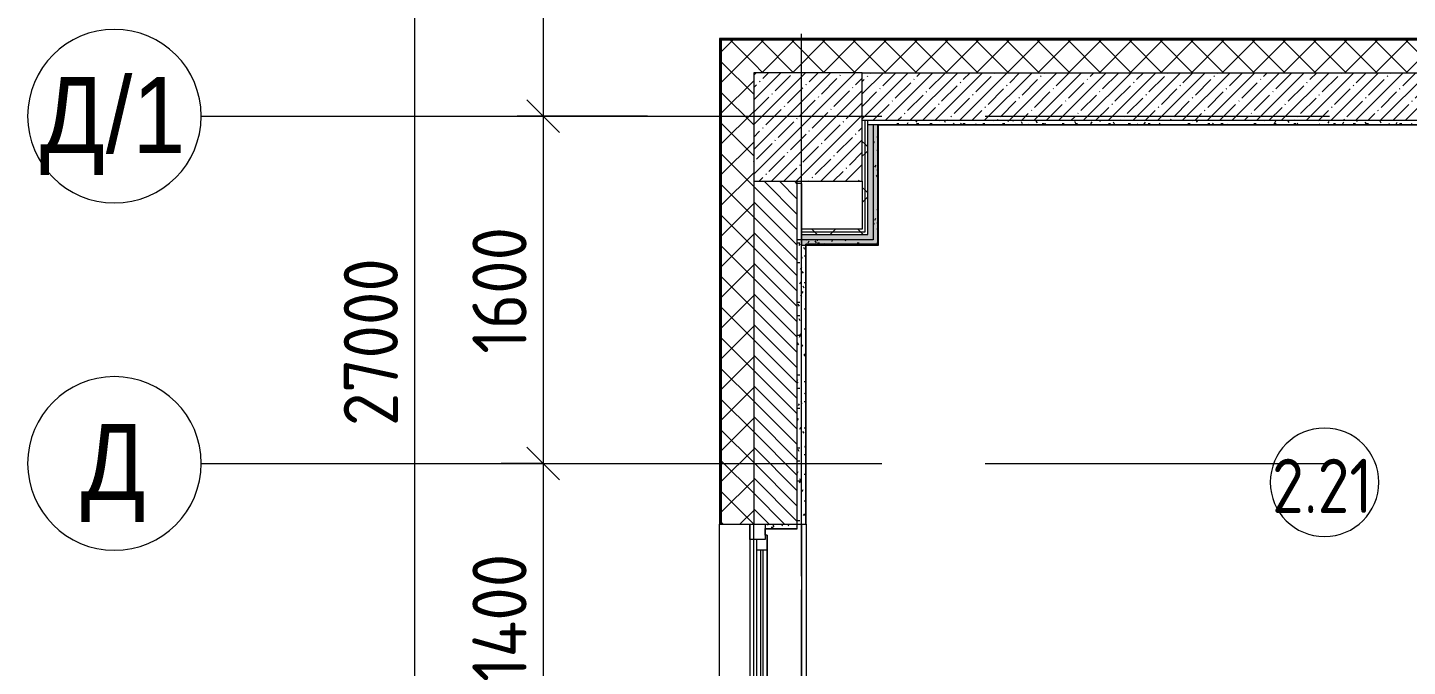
# Model space of a CAD drawing. Header units: millimetres. Extents: x -3456 to 185767, y -8553 to 29000.
# Drawn here: x -3456 to 2901, y 12465 to 15408 of the extents above; entities that cross this region are included whole.
import ezdxf

# ---------------------------------------------------------------- set-up
doc = ezdxf.new("R2010")
doc.units = ezdxf.units.MM
doc.linetypes.add('Осевая', pattern=[3175, 635, -476.25, 1587.5, -476.25])
for name, color, linetype, lineweight in [('A-ANNO-DIMS', 7, 'Continuous', 9), ('A-ANNO-DIMS-100', 7, 'Continuous', 9), ('A-AREA-IDEN', 7, 'Continuous', 9), ('A-GLAZ', 7, 'Continuous', 9), ('A-GLAZ-1', 7, 'Continuous', 13), ('A-WALL', 7, 'Continuous', 9), ('I-WALL', 7, 'Continuous', 9), ('S-COLS', 7, 'Continuous', 9), ('Оси', 7, 'Continuous', 9), ('Оси-1', 7, 'Continuous', 20), ('Оси-2', 7, 'Осевая', 9)]:
    doc.layers.add(name, color=color, linetype=linetype, lineweight=lineweight)
doc.layers.add('A-WALL-1', color=7, linetype='Continuous', lineweight=9, true_color=0x3c3c3c)
doc.layers.add('A-WALL-FNSH-1', color=7, linetype='Continuous', lineweight=9, true_color=0x3c3c3c)
doc.styles.add('Arial', font='arial.ttf', dxfattribs={"width": 0.9, "height": 350})
doc.styles.add('GOST Common_1', font='GOST_Common.ttf', dxfattribs={"width": 0.9, "height": 250})
doc.styles.add('ISOCPEUR', font='isocpeur.ttf', dxfattribs={"width": 0.9, "height": 250})
doc.dimstyles.new('ISO-2_5_0_9К_БОЛЬШОЙ', dxfattribs={"dimscale": 304.8, "dimtxt": 248.995294, "dimasz": 0.492126, "dimexe": 0.393701, "dimexo": 0.984252, "dimgap": 0, "dimtad": 1, "dimdec": 0, "dimrnd": 10, "dimzin": 0, "dimdsep": 46, "dimtxsty": 'ISOCPEUR', "dimblk1": 'OBLIQUE', "dimblk2": 'OBLIQUE', "dimsah": 1, "dimcen": 0.09, "dimdle": 0.393701, "dimazin": 0, "dimtfac": 1, "dimtdec": 4, "dimtix": 1, "dimtmove": 0, "dimatfit": 3, "dimfxl": 1, "dimtvp": 1, "dimtolj": 1, "dimtzin": 0, "dimarcsym": 2})
doc.dimstyles.new('ISO-2_5_0_9К_БОЛЬШОЙ_1', dxfattribs={"dimscale": 304.8, "dimtxt": 248.995294, "dimasz": 0.492126, "dimexe": 0.393701, "dimexo": 0.984252, "dimgap": 0, "dimtad": 1, "dimdec": 0, "dimrnd": 10, "dimzin": 0, "dimdsep": 46, "dimtxsty": 'ISOCPEUR', "dimblk1": 'OBLIQUE', "dimblk2": 'OBLIQUE', "dimsah": 1, "dimcen": 0.09, "dimdle": 0.393701, "dimazin": 0, "dimtfac": 1, "dimtdec": 4, "dimtix": 1, "dimtmove": 2, "dimatfit": 3, "dimfxl": 1, "dimtvp": 1, "dimtolj": 1, "dimtzin": 0, "dimarcsym": 2})
pattern_1 = [(45, (0, 0), (-70.7107, 70.7107), []), (135, (0, 0), (-70.7107, -70.7107), [])]
pattern_2 = [(0, (0, 0), (121.92, 30.48), [10.058, -81.382, 10.058, -81.382, -487.68]), (0, (0, 0), (121.92, 30.48), [-182.88, 10.058, -172.822, 10.058, -81.382, -213.36]), (0, (0, 0), (121.92, 30.48), [-457.2, 10.058, -50.902, 10.058, -142.342]), (120, (45.72, 15.24), (-87.356454, 90.34582), [10.058, -81.382, 10.058, -81.382, -487.68]), (120, (45.72, 15.24), (-87.356454, 90.34582), [-182.88, 10.058, -172.822, 10.058, -81.382, -213.36]), (120, (45.72, 15.24), (-87.356454, 90.34582), [-457.2, 10.058, -50.902, 10.058, -142.342]), (240, (60.96, 76.2), (-34.563546, -120.82582), [10.058, -81.382, 10.058, -81.382, -487.68]), (240, (60.96, 76.2), (-34.563546, -120.82582), [-182.88, 10.058, -172.822, 10.058, -81.382, -213.36]), (240, (60.96, 76.2), (-34.563546, -120.82582), [-457.2, 10.058, -50.902, 10.058, -142.342])]
pattern_3 = [(45, (0, 0), (-106.066, 106.066), []), (135, (0, 0), (-106.066, -106.066), [])]

# ---------------------------------------------------------------- blocks, each defined once
blk = doc.blocks.new('BSC_Колонна _Прямоугольная - 500х500-V23-План заполнения и маркировки дверных проемов 2 этажа в осях 1-12')
at = {"layer": 'S-COLS'}
h = blk.add_hatch(dxfattribs=at)
h.set_pattern_fill('FP_35', color=256, style=0, pattern_type=2)
h.set_pattern_definition([(45, (-140, -14950), (-57.02463, 57.02463), []), (45, (-82.975, -14950), (-57.02463, 57.02463), [100.806, -20.161, 3.353, -16.808])])
h.paths.add_polyline_path([(-250, -250), (250, -250), (250, 250), (-250, 250), (-250, -113.8)])
for p, q in [((250, 250), (-250, 250)), ((-250, 250), (-250, -250)), ((250, -250), (250, 250)), ((-250, -250), (250, -250))]:
    blk.add_line(p, q, dxfattribs=at)
blk = doc.blocks.new('120_Окно_СКБ_1Ст - 120_Окно_СКБ_1Ст_1600х2500_h_ 2-22959204-План заполнения и маркировки дверных проемов 2 этажа в осях 1-12')
at = {"layer": 'A-GLAZ'}
for p, q in [((800, -57), (-800, -57)), ((-780, -127), (-750, -127)), ((-680, -107), (680, -107)), ((680, -117), (-680, -117)), ((750, -127), (780, -127))]:
    blk.add_line(p, q, dxfattribs=at)
at = {"layer": 'A-GLAZ-1'}
for p, q in [((-800, -127), (-800, -57)), ((-800, -57), (-730, -57)), ((-730, -57), (-730, -127)), ((730, -127), (730, -57)), ((730, -57), (800, -57)), ((800, -57), (800, -127)), ((-730, -127), (-800, -127)), ((-730, -127), (-750, -127)), ((-750, -127), (-750, -137)), ((730, -87), (-730, -87)), ((-730, -87), (-730, -127)), ((-680, -137), (-680, -87)), ((680, -137), (680, -87)), ((730, -127), (730, -87)), ((800, -127), (730, -127)), ((750, -127), (730, -127)), ((750, -137), (750, -127)), ((-750, -137), (750, -137)), ((750, -137), (-750, -137))]:
    blk.add_line(p, q, dxfattribs=at)
blk = doc.blocks.new('Ось сетки - D8-29747960-План заполнения и маркировки дверных проемов 2 этажа в осях 1-12')
at = {"layer": 'Оси-1'}
for start, end in [(360, 180), (180, 360)]:
    blk.add_arc((0, 0), 4, start, end, dxfattribs=at)
blk = doc.blocks.new('DIMBLOCK16-План заполнения и маркировки дверных проемов 2 этажа в осях 1-12')
at = {"layer": 'A-ANNO-DIMS-100', "lineweight": 20}
for p, q in [((-1079.9, 17000), (-1154.9, 17075)), ((-1079.9, 17000), (-1004.9, 16925)), ((-1079.9, 15000), (-1154.9, 15075)), ((-1079.9, 15000), (-1004.9, 14925))]:
    blk.add_line(p, q, dxfattribs=at)
at = {"layer": 'A-ANNO-DIMS-100'}
for p, q in [((-1273.8, 17000), (-959.9, 17000)), ((-1079.9, 17000), (-1273.8, 17000)), ((-1079.9, 17000), (-1079.9, 15000)), ((-600, 15000), (-1199.9, 15000)), ((-1079.9, 15000), (-600, 15000))]:
    blk.add_line(p, q, dxfattribs=at)
at = {"layer": 'A-ANNO-DIMS-100', "color": 0, "insert": (-1406.5, 15684), "char_height": 250, "width": 758.478, "attachment_point": 1, "rotation": 90, "line_spacing_factor": 1.149209, "style": 'ISOCPEUR'}
blk.add_mtext('2000', dxfattribs=at)
blk = doc.blocks.new('_Oblique')
at = {"color": 0, "linetype": 'ByBlock', "lineweight": -2}
blk.add_line((-0.5, -0.5), (0.5, 0.5), dxfattribs=at)
blk = doc.blocks.new('DIMBLOCK17-План заполнения и маркировки дверных проемов 2 этажа в осях 1-12')
at = {"layer": 'A-ANNO-DIMS-100', "lineweight": 20}
for p, q in [((-1079.9, 15000), (-1154.9, 15075)), ((-1079.9, 15000), (-1004.9, 14925)), ((-1079.9, 13400), (-1154.9, 13475)), ((-1079.9, 13400), (-1004.9, 13325))]:
    blk.add_line(p, q, dxfattribs=at)
at = {"layer": 'A-ANNO-DIMS-100'}
for p, q in [((-600, 15000), (-1199.9, 15000)), ((-1079.9, 15000), (-1079.9, 13400)), ((-1079.9, 15000), (-600, 15000)), ((-1273.8, 13400), (-959.9, 13400)), ((-1079.9, 13400), (-1273.8, 13400))]:
    blk.add_line(p, q, dxfattribs=at)
at = {"layer": 'A-ANNO-DIMS-100', "color": 0, "insert": (-1406.5, 13905.5), "char_height": 250, "width": 706.764, "attachment_point": 1, "rotation": 90, "line_spacing_factor": 1.149209, "style": 'ISOCPEUR'}
blk.add_mtext('1600', dxfattribs=at)
blk = doc.blocks.new('DIMBLOCK18-План заполнения и маркировки дверных проемов 2 этажа в осях 1-12')
at = {"layer": 'A-ANNO-DIMS-100', "lineweight": 20}
for p, q in [((-1079.9, 13400), (-1154.9, 13475)), ((-1079.9, 13400), (-1004.9, 13325)), ((-1079.9, 12000), (-1154.9, 12075)), ((-1079.9, 12000), (-1004.9, 11925))]:
    blk.add_line(p, q, dxfattribs=at)
at = {"layer": 'A-ANNO-DIMS-100'}
for p, q in [((-1273.8, 13400), (-959.9, 13400)), ((-1079.9, 13400), (-1273.8, 13400)), ((-1079.9, 13400), (-1079.9, 12000)), ((-519.3, 12000), (-1199.9, 12000)), ((-1079.9, 12000), (-519.3, 12000))]:
    blk.add_line(p, q, dxfattribs=at)
at = {"layer": 'A-ANNO-DIMS-100', "color": 0, "insert": (-1406.5, 12393.5), "char_height": 250, "width": 735.494, "attachment_point": 1, "rotation": 90, "line_spacing_factor": 1.149209, "style": 'ISOCPEUR'}
blk.add_mtext('1400', dxfattribs=at)
blk = doc.blocks.new('DIMBLOCK24-План заполнения и маркировки дверных проемов 2 этажа в осях 1-12')
at = {"layer": 'A-ANNO-DIMS-100'}
for p, q in [((-1672.8, 27120), (-1672.8, -120)), ((-1866.7, 27000), (-1552.8, 27000)), ((-1672.8, 27000), (-1866.7, 27000)), ((-1866.7, 0), (-1552.8, 0)), ((-1672.8, 0), (-1866.7, 0))]:
    blk.add_line(p, q, dxfattribs=at)
at = {"layer": 'A-ANNO-DIMS-100', "lineweight": 20}
for p, q in [((-1672.8, 27000), (-1747.8, 27075)), ((-1672.8, 27000), (-1597.8, 26925)), ((-1672.8, 0), (-1747.8, 75)), ((-1672.8, 0), (-1597.8, -75))]:
    blk.add_line(p, q, dxfattribs=at)
at = {"layer": 'A-ANNO-DIMS-100', "color": 0, "insert": (-1999.4, 13572), "char_height": 250, "width": 948.097, "attachment_point": 1, "rotation": 90, "line_spacing_factor": 1.149209, "style": 'ISOCPEUR'}
blk.add_mtext('27000', dxfattribs=at)
blk = doc.blocks.new('Марка_Помещения - Номер-25198446-План заполнения и маркировки дверных проемов 2 этажа в осях 1-12')
at = {"layer": 'A-AREA-IDEN'}
for start, end in [(360, 180), (180, 360)]:
    blk.add_arc((0, 0), 2.5, start, end, dxfattribs=at)

msp = doc.modelspace()

# ---------------------------------------------------------------- hatches: boundary and pattern name
at = {"layer": 'A-WALL'}
h = msp.add_hatch(dxfattribs=at)
h.set_pattern_fill('FP_14', color=256, style=0, pattern_type=2)
h.set_pattern_definition(pattern_1)
h.paths.add_polyline_path([(-110, -100), (-110, 5220), (-260, 5220), (-260, -100)])
h.paths.add_polyline_path([(-260, 7320), (-110, 7320), (-110, 8520), (-260, 8520), (-260, 7511.3)])
h.paths.add_polyline_path([(-260, 10620), (-110, 10620), (-110, 11520), (-260, 11520), (-260, 10650.5)])
h.paths.add_polyline_path([(-110, 13120), (-110, 15350), (-260, 15350), (-260, 13120)])
h = msp.add_hatch(dxfattribs=at)
h.set_pattern_fill('FP_14', color=256, style=0, pattern_type=2)
h.set_pattern_definition(pattern_1)
h.paths.add_polyline_path([(2851.9, 15200), (4052, 15200), (4052, 15350), (-110, 15350), (-110, 15200), (1513.1, 15200)])
h = msp.add_hatch(dxfattribs=at)
h.set_pattern_fill('FP_18', color=256, style=0, pattern_type=2)
h.set_pattern_definition([(135, (0, 0), (-35.35534, -35.35534), [])])
h.paths.add_polyline_path([(90, 7900), (90, 8520), (-110, 8520), (-110, 7900)])
h.paths.add_polyline_path([(-110, 10620), (90, 10620), (90, 10900), (-110, 10900), (-110, 10650.5)])
h.paths.add_polyline_path([(-52.9, 11400), (90, 11400), (90, 11520), (-110, 11520), (-110, 11400)])
h.paths.add_polyline_path([(90, 13120), (90, 14700), (-110, 14700), (-110, 13120)])
at = {"layer": 'I-WALL'}
h = msp.add_hatch(dxfattribs=at)
h.set_pattern_fill('FP_17', color=256, style=0, pattern_type=2)
h.set_pattern_definition([(45, (0, 0), (-57.02463, 57.02463), []), (45, (57.025, 0), (-57.02463, 57.02463), [100.806, -20.161, 3.353, -16.808])])
h.paths.add_polyline_path([(2851.9, 14980), (4060, 14980), (4060, 15200), (390, 15200), (390, 14980), (1513.1, 14980)])
h = msp.add_hatch(dxfattribs=at)
h.set_pattern_fill('FP_90', color=256, style=0, pattern_type=2)
h.set_pattern_definition(pattern_3)
h.paths.add_polyline_path([(402.5, 14467.5), (402.5, 14980), (390, 14980), (390, 14467.5)])
h = msp.add_hatch(dxfattribs=at)
h.set_pattern_fill('FP_90', color=256, style=0, pattern_type=2)
h.set_pattern_definition(pattern_3)
h.paths.add_polyline_path([(402.5, 14455), (415, 14455), (415, 14980), (402.5, 14980), (402.5, 14467.5)])
h = msp.add_hatch(dxfattribs=at)
h.set_pattern_fill('FP_89', color=256, style=0, pattern_type=2)
h.set_pattern_definition(pattern_2)
h.paths.add_polyline_path([(3110, 14960), (3110, 14980), (415, 14980), (415, 14960), (2851.9, 14960)])
for points in [[(415, 14405), (465, 14405), (465, 14960), (415, 14960), (415, 14455)], [(402.5, 14405), (415, 14405), (415, 14455), (110, 14455), (110, 14405), (390, 14405)]]:
    msp.add_hatch(color=256, dxfattribs=at).paths.add_polyline_path(points)
h = msp.add_hatch(dxfattribs=at)
h.set_pattern_fill('FP_89', color=256, style=0, pattern_type=2)
h.set_pattern_definition(pattern_2)
h.paths.add_polyline_path([(440, 14430), (460, 14430), (460, 14960), (440, 14960), (440, 14836.2)])
h = msp.add_hatch(dxfattribs=at)
h.set_pattern_fill('FP_90', color=256, style=0, pattern_type=2)
h.set_pattern_definition(pattern_3)
h.paths.add_polyline_path([(110, 14467.5), (390, 14467.5), (390, 14480), (110, 14480)])
h = msp.add_hatch(dxfattribs=at)
h.set_pattern_fill('FP_90', color=256, style=0, pattern_type=2)
h.set_pattern_definition(pattern_3)
h.paths.add_polyline_path([(390, 14455), (402.5, 14455), (402.5, 14467.5), (110, 14467.5), (110, 14455), (174.3, 14455)])
h = msp.add_hatch(dxfattribs=at)
h.set_pattern_fill('FP_89', color=256, style=0, pattern_type=2)
h.set_pattern_definition(pattern_2)
h.paths.add_polyline_path([(90, 13120), (130, 13120), (130, 14430), (90, 14430)])
h = msp.add_hatch(dxfattribs=at)
h.set_pattern_fill('FP_89', color=256, style=0, pattern_type=2)
h.set_pattern_definition(pattern_2)
h.paths.add_polyline_path([(460, 14410), (460, 14430), (130, 14430), (130, 14410), (174.3, 14410)])
h = msp.add_hatch(dxfattribs=at)
h.set_pattern_fill('FP_89', color=256, style=0, pattern_type=2)
h.set_pattern_definition(pattern_2)
h.paths.add_polyline_path([(-58, 13100), (90, 13100), (90, 13120), (-58, 13120)])

# ---------------------------------------------------------------- linework, layer by layer
at = {"layer": 'A-WALL'}
for p, q in [((4055, 15353), (-263, 15353)), ((-263, 15353), (-263, 13120)), ((4052, 15350), (-260, 15350)), ((-260, 15350), (-260, 13120)), ((402.5, 14467.5), (402.5, 14980)), ((415, 14455), (415, 14980)), ((3110, 14960), (415, 14960)), ((-110, 14700), (-110, 13120)), ((90, 13100), (90, 14700)), ((110, 14467.5), (402.5, 14467.5)), ((110, 14455), (415, 14455)), ((130, 13120), (130, 14410)), ((171, 14410), (130, 14410)), ((-268, 11520), (-268, 13120))]:
    msp.add_line(p, q, dxfattribs=at)
at = {"layer": 'A-WALL-1'}
for p, q in [((390, 15200), (4052, 15200)), ((4060, 14980), (390, 14980)), ((440, 14960), (440, 14430)), ((460, 14959), (460, 14960)), ((465, 14405), (465, 14960)), ((390, 14700), (390, 14480)), ((390, 14480), (110, 14480)), ((110, 14480), (110, 14405)), ((440, 14430), (90, 14430)), ((110, 14405), (465, 14405)), ((-260, 13120), (130, 13120)), ((-58, 13120), (-58, 13100)), ((-58, 13100), (90, 13100))]:
    msp.add_line(p, q, dxfattribs=at)
at = {"layer": 'A-WALL-FNSH-1'}
for p, q in [((4060, 15358), (-268, 15358)), ((-268, 15358), (-268, 13120)), ((460, 14959), (460, 14410)), ((3109, 14959), (460, 14959)), ((461, 14409), (461, 14959)), ((131, 13120), (131, 14409)), ((131, 14409), (461, 14409)), ((460, 14410), (171, 14410)), ((-268, 13120), (-260, 13120)), ((-58, 13100), (-58, 13099)), ((-58, 13099), (90, 13099)), ((90, 13099), (90, 13100)), ((130, 13120), (131, 13120))]:
    msp.add_line(p, q, dxfattribs=at)
at = {"layer": 'I-WALL'}
for p, q in [((110, 14690), (90, 14690)), ((110, 14690), (110, 14480)), ((-110, 11520), (-110, 13120)), ((110, 13120), (110, 11621)), ((131, 13120), (131, 11621))]:
    msp.add_line(p, q, dxfattribs=at)
at = {"layer": 'Оси'}
for p, q in [((110, 12880), (110, 15380)), ((-2655.7, 15000), (-155.7, 15000)), ((-2655.7, 13400), (-155.7, 13400))]:
    msp.add_line(p, q, dxfattribs=at)
at = {"layer": 'Оси-2'}
for p, q in [((-155.7, 15000), (35681, 15000)), ((-155.7, 13400), (35681, 13400)), ((110, 593.7), (110, 12880))]:
    msp.add_line(p, q, dxfattribs=at)

# ---------------------------------------------------------------- block references
at = {"layer": 'A-AREA-IDEN', "xscale": 99.99999999999993, "yscale": 99.99999999999993, "zscale": 99.99999999999993}
msp.add_blockref('Марка_Помещения - Номер-25198446-План заполнения и маркировки дверных проемов 2 этажа в осях 1-12', (2519.6, 13313), dxfattribs=at)
at = {"layer": 'A-GLAZ', "rotation": 89.99999999999993}
msp.add_blockref('120_Окно_СКБ_1Ст - 120_Окно_СКБ_1Ст_1600х2500_h_ 2-22959204-План заполнения и маркировки дверных проемов 2 этажа в осях 1-12', (-185, 12320), dxfattribs=at)
at = {"layer": 'S-COLS'}
msp.add_blockref('BSC_Колонна _Прямоугольная - 500х500-V23-План заполнения и маркировки дверных проемов 2 этажа в осях 1-12', (140, 14950), dxfattribs=at)
at = {"layer": 'Оси-1', "xscale": 99.99999999999993, "yscale": 99.99999999999993, "zscale": 99.99999999999993, "rotation": 269.9999999999994}
for p in [(-3055.7, 15000), (-3055.7, 13400)]:
    msp.add_blockref('Ось сетки - D8-29747960-План заполнения и маркировки дверных проемов 2 этажа в осях 1-12', p, dxfattribs=at)

# ---------------------------------------------------------------- texts
at = {"layer": 'A-AREA-IDEN', "insert": (2277.7, 13421.5), "char_height": 250, "width": 606.076, "attachment_point": 1, "style": 'GOST Common_1'}
msp.add_mtext('2.21', dxfattribs=at)
at = {"layer": 'Оси', "char_height": 350, "attachment_point": 1, "style": 'Arial'}
for s, insert, width in [('/1', (-3095.2, 15181), 454.557), ('\\fArial|b0|i0|c204|p34|;\\W.9;Д', (-3398.8, 15181), 367.975), ('\\fArial|b0|i0|c204|p34|;\\W.9;Д', (-3211.2, 13581), 367.975)]:
    msp.add_mtext(s, dxfattribs=dict(at, insert=insert, width=width))

# ---------------------------------------------------------------- dimensions: what is measured, and where the dimension line sits
at = {"layer": 'A-ANNO-DIMS'}
dim = msp.add_linear_dim(base=(-1672.8, 0), p1=(-1566.7, 27000), p2=(-1566.7, 0), angle=90, dimstyle='ISO-2_5_0_9К_БОЛЬШОЙ_1', override={"dimpost": '<>', "dimfxl": 26999.999823}, dxfattribs=at)
dim.commit()
dim.dimension.update_dxf_attribs({"geometry": 'DIMBLOCK24-План заполнения и маркировки дверных проемов 2 этажа в осях 1-12', "text_midpoint": (-1832.7, 14046), "dimtype": 160, "text_rotation": 90})
for base, p1, p2, override, picture, middle in [((-1079.9, 15000), (-973.8, 17000), (-300, 15000), {"dimpost": '<>', "dimfxl": 2110.466966}, 'DIMBLOCK16-План заполнения и маркировки дверных проемов 2 этажа в осях 1-12', (-1204.9, 16000)), ((-1079.9, 13400), (-300, 15000), (-973.8, 13400), {"dimpost": '<>', "dimfxl": 1736.107864}, 'DIMBLOCK17-План заполнения и маркировки дверных проемов 2 этажа в осях 1-12', (-1204.9, 14200)), ((-1079.9, 12000), (-973.8, 13400), (-219.3, 12000), {"dimpost": '<>', "dimfxl": 1590.392597}, 'DIMBLOCK18-План заполнения и маркировки дверных проемов 2 этажа в осях 1-12', (-1204.9, 12700))]:
    dim = msp.add_linear_dim(base=base, p1=p1, p2=p2, angle=90, dimstyle='ISO-2_5_0_9К_БОЛЬШОЙ', override=override, dxfattribs=at)
    dim.commit()
    dim.dimension.update_dxf_attribs({"geometry": picture, "text_midpoint": middle})

doc.saveas('drawing.dxf')
